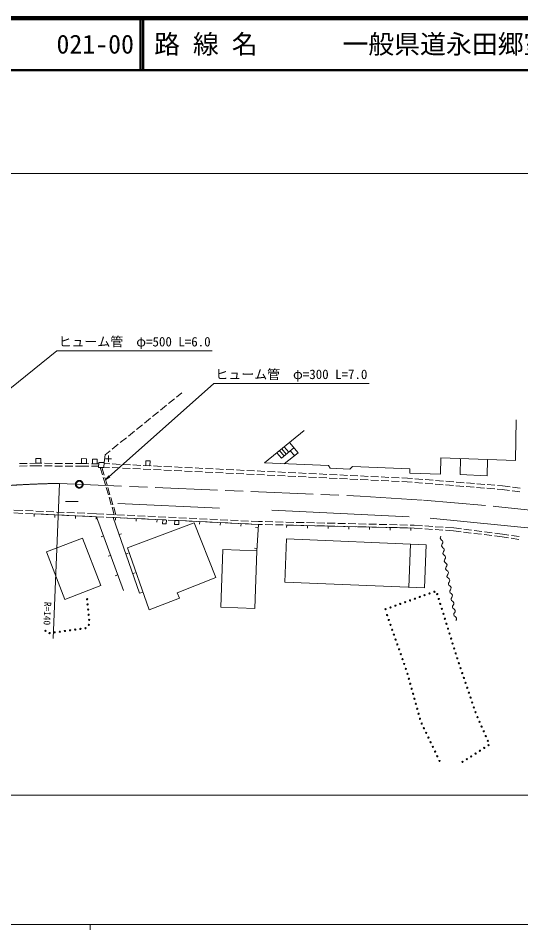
# Model space of a CAD drawing. Units: millimetres at full size, sheet at 1:1000; details may follow other scales. Extents: x 40000 to 680000, y 20000 to 380000.
# Drawn here: x 154133 to 251186, y 204000 to 380000 of the extents above; entities that cross this region are included whole.
import ezdxf
from ezdxf.enums import TextEntityAlignment as Align

# ---------------------------------------------------------------- set-up
doc = ezdxf.new("R2010")
doc.units = ezdxf.units.MM
doc.header["$LTSCALE"] = 1000
doc.linetypes.add('CHAIN', pattern=[18.5, 12, -1.5, 3.5, -1.5])
for name, color, linetype, lineweight in [('M-BGD', 7, 'Continuous', 13), ('M-BMK', 2, 'CHAIN', 13), ('M-BMK-SRVR', 3, 'Continuous', 13), ('M-STR-HTXT', 7, 'Continuous', 13), ('M-TTL', 2, 'Continuous', 140), ('M-TTL-BAND', 7, 'Continuous', 13), ('M-TTL-LINE', 7, 'Continuous', 50)]:
    doc.layers.add(name, color=color, linetype=linetype, lineweight=lineweight)
doc.layers.add('M-TTL-TXT', color=7, linetype='Continuous')
doc.styles.add('ＭＳ ゴシック', font='')
doc.styles.get('ＭＳ ゴシック').set_extended_font_data('MS Gothic')

# ---------------------------------------------------------------- blocks, each defined once
blk = doc.blocks.new('plus')
at = {"color": 0, "linetype": 'Continuous', "lineweight": -2}
for p, q in [((-1.25, 0), (1.25, 0)), ((0, -1.25), (0, 1.25))]:
    blk.add_line(p, q, dxfattribs=at)
blk = doc.blocks.new('open_arrow')
at = {"color": 0, "linetype": 'Continuous', "lineweight": -2}
blk.add_lwpolyline([(7.5, 1.25), (0, 0), (7.5, -1.25)], dxfattribs=at)

msp = doc.modelspace()

# ---------------------------------------------------------------- linework, layer by layer
at = {"layer": 'M-BGD'}
for p, q in [((183174, 305601), (184340, 306545)), ((184729, 306860), (185727, 307668)), ((181619, 304343), (182785, 305287)), ((178510, 301827), (179676, 302770)), ((180065, 303085), (181231, 304029)), ((176955, 300569), (178121, 301512)), ((175401, 299310), (176567, 300254)), ((172291, 296794), (173457, 297738)), ((173846, 298052), (175012, 298996)), ((170904, 295671), (171903, 296479)), ((204603, 296499), (205470, 295497)), ((205021, 296841), (205867, 295825)), ((205479, 297217), (206363, 296236)), ((206673, 296493), (207476, 295544)), ((154379, 294025), (155879, 294048)), ((156379, 294055), (157530, 294073)), ((157538, 294995), (157530, 294073)), ((157530, 294073), (158704, 294064)), ((157530, 294073), (158480, 294065)), ((158487, 294988), (157538, 294995)), ((158480, 294065), (158487, 294988)), ((159204, 294060), (160704, 294048)), ((161204, 294044), (162704, 294032)), ((163204, 294028), (164704, 294016)), ((165204, 294012), (166378, 294003)), ((166383, 294964), (166378, 294003)), ((166378, 294003), (167773, 293995)), ((166378, 294003), (167293, 293998)), ((167298, 294960), (166383, 294964)), ((167293, 293998), (167298, 294960)), ((168273, 293993), (169669, 293985)), ((168507, 294880), (168503, 293991)), ((168503, 293991), (169357, 293987)), ((169362, 294876), (168507, 294880)), ((169357, 293987), (169362, 294876)), ((169698, 294245), (169658, 293278)), ((170709, 294204), (169698, 294245)), ((170669, 293237), (170709, 294204)), ((170706, 294008), (171796, 293956)), ((170709, 294204), (170904, 295671)), ((172295, 293932), (173794, 293859)), ((178794, 294562), (178749, 293621)), ((179597, 294524), (178794, 294562)), ((179552, 293582), (179597, 294524)), ((154387, 293525), (155887, 293548)), ((156387, 293556), (157532, 293573)), ((157532, 293573), (158703, 293564)), ((159203, 293560), (160703, 293548)), ((161203, 293544), (162703, 293532)), ((163203, 293528), (164703, 293516)), ((165203, 293512), (166374, 293503)), ((166374, 293503), (167770, 293495)), ((168270, 293493), (169666, 293485)), ((169658, 293278), (170669, 293237)), ((169964, 293266), (170395, 291819)), ((170280, 293253), (170712, 291805)), ((170672, 293309), (171757, 293257)), ((172256, 293233), (173754, 293160)), ((174254, 293136), (175752, 293064)), ((174293, 293835), (175791, 293763)), ((176252, 293040), (177750, 292968)), ((176291, 293739), (177789, 293667)), ((178249, 292944), (179748, 292872)), ((178289, 293643), (179787, 293571)), ((178749, 293621), (179552, 293582)), ((180247, 292848), (181745, 292775)), ((180286, 293546), (181784, 293474)), ((182245, 292751), (183743, 292679)), ((182284, 293450), (183782, 293378)), ((184242, 292655), (185741, 292583)), ((184282, 293354), (185780, 293282)), ((186240, 292559), (187738, 292487)), ((186279, 293258), (187778, 293185)), ((188238, 292462), (189736, 292390)), ((188277, 293161), (189775, 293089)), ((190235, 292366), (191734, 292294)), ((190275, 293065), (191773, 292993)), ((192233, 292270), (193731, 292198)), ((192272, 292969), (193771, 292897)), ((194231, 292174), (195729, 292101)), ((194270, 292873), (195768, 292800)), ((196268, 292776), (197766, 292704)), ((198265, 292680), (199764, 292608)), ((200263, 292584), (201761, 292512)), ((202261, 292487), (203759, 292415)), ((204258, 292391), (205757, 292319)), ((206256, 292295), (207754, 292223)), ((208254, 292199), (209752, 292126)), ((170538, 291340), (170966, 289903)), ((170855, 291326), (171283, 289888)), ((196228, 292077), (197727, 292005)), ((198226, 291981), (199724, 291909)), ((200224, 291885), (201722, 291813)), ((202221, 291789), (203720, 291716)), ((204219, 291692), (205717, 291620)), ((206217, 291596), (207715, 291524)), ((208214, 291500), (209713, 291428)), ((210212, 291403), (211710, 291331)), ((210251, 292102), (211750, 292030)), ((212210, 291307), (213708, 291235)), ((212249, 292006), (213747, 291934)), ((214208, 291211), (215706, 291139)), ((214247, 291910), (215745, 291838)), ((216205, 291115), (217703, 291042)), ((216244, 291814), (217743, 291741)), ((218203, 291018), (219701, 290946)), ((218242, 291717), (219740, 291645)), ((220201, 290922), (221699, 290850)), ((220240, 291621), (221738, 291549)), ((222198, 290826), (223697, 290754)), ((222238, 291525), (223736, 291453)), ((224196, 290730), (225694, 290657)), ((224235, 291428), (225733, 291356)), ((226194, 290633), (227692, 290561)), ((226233, 291332), (227731, 291260)), ((228191, 290537), (229276, 290485)), ((228231, 291236), (229321, 291183)), ((229276, 290485), (230200, 290411)), ((229321, 291183), (230259, 291108)), ((230758, 291068), (232253, 290948)), ((232751, 290909), (234246, 290789)), ((234745, 290749), (236240, 290629)), ((236738, 290589), (238234, 290469)), ((238732, 290429), (240227, 290309)), ((171109, 289423), (171538, 287986)), ((171426, 289409), (171855, 287972)), ((230698, 290371), (232193, 290251)), ((232692, 290211), (234187, 290091)), ((234685, 290051), (236181, 289932)), ((236679, 289892), (238174, 289772)), ((238673, 289732), (240168, 289612)), ((240666, 289572), (242161, 289452)), ((240726, 290270), (242221, 290150)), ((242660, 289412), (244155, 289293)), ((242719, 290110), (244215, 289990)), ((244653, 289253), (246149, 289133)), ((244713, 289950), (246208, 289830)), ((246647, 289093), (247571, 289019)), ((246707, 289790), (247645, 289715)), ((247571, 289019), (249034, 288824)), ((247645, 289715), (249109, 289520)), ((249530, 288758), (251017, 288559)), ((249605, 289454), (251091, 289256)), ((171680, 287507), (172109, 286069)), ((171998, 287493), (172426, 286055)), ((165697, 286700), (163281, 286700)), ((172252, 285590), (172683, 284143)), ((172569, 285576), (173001, 284128)), ((192998, 285410), (173367, 286307)), ((153277, 284483), (155008, 284404)), ((153291, 285033), (155028, 284954)), ((155508, 284382), (157006, 284313)), ((155527, 284931), (157026, 284863)), ((157206, 284304), (157183, 283805)), ((157506, 284290), (159004, 284222)), ((157525, 284840), (159024, 284772)), ((159503, 284199), (161002, 284131)), ((159523, 284749), (161022, 284681)), ((161201, 284122), (161179, 283622)), ((161501, 284108), (163000, 284040)), ((161521, 284658), (163019, 284590)), ((163499, 284017), (164998, 283949)), ((163519, 284567), (165017, 284499)), ((165197, 283940), (165174, 283440)), ((165497, 283926), (166996, 283858)), ((165517, 284476), (167015, 284407)), ((167495, 283835), (169226, 283756)), ((167515, 284385), (169252, 284306)), ((169193, 283758), (169170, 283258)), ((169226, 283756), (170636, 283690)), ((169252, 284306), (170659, 284239)), ((171135, 283666), (172634, 283595)), ((171158, 284215), (172656, 284145)), ((172943, 283581), (172919, 283081)), ((173133, 283572), (174632, 283501)), ((173156, 284121), (174654, 284050)), ((175131, 283477), (176629, 283406)), ((175154, 284027), (176652, 283956)), ((176938, 283392), (176914, 282892)), ((177129, 283383), (178627, 283312)), ((177151, 283932), (178650, 283862)), ((179149, 283838), (180647, 283767)), ((181147, 283744), (182645, 283673)), ((183145, 283649), (184643, 283579)), ((185142, 283555), (186641, 283484)), ((187140, 283461), (188639, 283390)), ((189138, 283366), (190636, 283296)), ((229640, 283744), (203113, 285010)), ((256782, 281204), (233712, 283453)), ((179127, 283289), (180625, 283218)), ((180934, 283203), (180910, 282704)), ((181124, 283194), (182623, 283123)), ((182005, 282404), (182040, 283151)), ((182710, 282371), (182005, 282404)), ((182040, 283151), (182745, 283118)), ((182745, 283118), (182710, 282371)), ((183122, 283100), (184620, 283029)), ((184336, 282268), (184372, 283041)), ((185146, 282229), (184336, 282268)), ((184372, 283041), (185182, 283003)), ((185120, 283005), (186618, 282935)), ((185182, 283003), (185146, 282229)), ((185182, 283003), (185159, 282503)), ((187118, 282911), (188616, 282840)), ((189115, 282817), (190614, 282746)), ((189178, 282814), (189154, 282314)), ((191113, 282722), (192612, 282652)), ((191136, 283272), (192634, 283201)), ((193111, 282628), (194609, 282557)), ((193134, 283178), (194632, 283107)), ((193173, 282625), (193150, 282126)), ((195109, 282534), (196607, 282463)), ((195131, 283083), (196630, 283013)), ((197107, 282439), (198605, 282369)), ((197129, 282989), (198627, 282918)), ((197169, 282436), (197145, 281937)), ((199104, 282345), (200514, 282278)), ((199127, 282895), (200534, 282828)), ((200479, 281629), (199979, 281656)), ((200514, 282278), (201307, 282260)), ((200534, 282828), (201330, 282809)), ((201807, 282248), (203307, 282212)), ((201830, 282797), (203329, 282762)), ((203806, 282200), (205306, 282164)), ((203829, 282750), (205329, 282714)), ((205806, 282153), (207305, 282117)), ((205828, 282702), (207328, 282667)), ((205984, 282148), (205972, 281648)), ((205984, 282148), (230592, 281563)), ((207805, 282105), (209305, 282069)), ((207828, 282655), (209327, 282619)), ((209805, 282057), (211304, 282022)), ((209827, 282607), (211327, 282571)), ((209983, 282053), (209971, 281553)), ((211804, 282010), (213304, 281974)), ((211827, 282559), (213326, 282524)), ((213804, 281962), (215303, 281927)), ((213826, 282512), (215326, 282476)), ((213982, 281958), (213970, 281458)), ((215803, 281915), (217303, 281879)), ((215826, 282464), (217325, 282429)), ((217802, 281867), (219302, 281831)), ((217825, 282417), (219325, 282381)), ((217981, 281863), (217969, 281363)), ((219802, 281820), (221301, 281784)), ((219824, 282369), (221324, 282333)), ((221801, 281772), (223301, 281736)), ((221824, 282322), (223324, 282286)), ((221979, 281768), (221968, 281268)), ((223801, 281724), (225300, 281689)), ((223823, 282274), (225323, 282238)), ((225800, 281677), (227300, 281641)), ((225823, 282226), (227322, 282191)), ((225978, 281673), (225966, 281173)), ((227800, 281629), (229299, 281594)), ((227822, 282179), (229322, 282143)), ((229822, 282131), (230618, 282112)), ((230618, 282112), (232178, 282004)), ((232676, 281969), (234173, 281865)), ((234672, 281830), (236168, 281726)), ((236667, 281691), (238227, 281583)), ((170592, 280032), (170123, 279860)), ((173595, 280308), (174066, 280474)), ((229799, 281582), (230592, 281563)), ((229977, 281577), (229965, 281078)), ((230592, 281563), (232138, 281455)), ((232637, 281420), (234133, 281316)), ((234632, 281282), (236129, 281177)), ((236627, 281143), (238174, 281035)), ((238174, 281035), (239651, 280851)), ((238227, 281583), (239716, 281397)), ((240147, 280789), (241636, 280603)), ((240212, 281335), (241700, 281150)), ((242132, 280542), (243620, 280356)), ((242196, 281088), (243685, 280902)), ((244117, 280294), (245605, 280108)), ((244181, 280840), (245669, 280655)), ((246101, 280047), (247579, 279862)), ((246166, 280593), (247654, 280407)), ((247579, 279862), (248811, 279674)), ((247654, 280407), (248874, 280221)), ((249368, 280145), (250851, 279918)), ((159611, 276980), (166520, 279642)), ((166520, 279642), (170062, 270449)), ((205947, 279472), (205597, 271134)), ((232935, 278338), (205947, 279472)), ((229892, 278466), (229542, 270128)), ((232585, 270000), (232935, 278338)), ((249305, 279598), (250788, 279371)), ((163153, 267787), (159611, 276980)), ((174920, 276534), (175392, 276700)), ((193233, 266259), (193667, 277400)), ((193667, 277400), (200232, 277144)), ((200259, 277635), (199760, 277662)), ((200232, 277144), (199798, 266003)), ((171970, 276277), (171500, 276104)), ((176245, 272760), (176717, 272925)), ((173347, 272521), (172878, 272349)), ((205597, 271134), (232585, 270000)), ((170062, 270449), (163153, 267787)), ((177570, 268986), (178042, 269151)), ((199798, 266003), (193233, 266259))]:
    msp.add_line(p, q, dxfattribs=at)
for points in [[(209380, 300413), (201710, 294128), (214031, 293659), (214360, 293111), (218159, 292955), (218707, 293471), (229793, 292972), (229793, 292148), (235682, 291950), (235776, 295151), (250138, 294575), (250326, 302479)], [(206515, 298066), (208169, 296093), (205507, 293983)], [(204106, 296091), (204963, 295077), (207358, 297060)], [(239567, 294999), (239513, 291901), (244673, 291643), (244792, 294789)], [(157206, 284304), (169226, 283756), (174465, 269476)], [(177570, 268986), (172437, 283604), (182040, 283151)], [(185182, 283003), (200514, 282278), (200232, 277144)]]:
    msp.add_lwpolyline(points, dxfattribs=at)
msp.add_lwpolyline([(175247, 277771), (179430, 265755), (185309, 268022), (184856, 269070), (192298, 271994), (188131, 282603)], close=True, dxfattribs=at)
for centre in [(234504, 269275), (167433, 267813), (229797, 267590), (230738, 267927), (231680, 268264), (232621, 268601), (233563, 268938), (235051, 268820), (235348, 267865), (167534, 266818), (167635, 265824), (225089, 265905), (226031, 266242), (226972, 266579), (227914, 266916), (228855, 267253), (235645, 266910), (235942, 265955), (167736, 264829), (225360, 264755), (236239, 265000), (236536, 264046), (167122, 262208), (167777, 262879), (167837, 263834), (225691, 263811), (226022, 262867), (236833, 263091), (237130, 262136), (159376, 261723), (160182, 261296), (161173, 261426), (162165, 261557), (163156, 261687), (164148, 261817), (165139, 261948), (166131, 262078), (226353, 261924), (226684, 260980), (237427, 261181), (227015, 260036), (227346, 259093), (237724, 260226), (238021, 259271), (227677, 258149), (228008, 257206), (238318, 258316), (238615, 257361), (228339, 256262), (228670, 255318), (238924, 256411), (239245, 255463), (229001, 254375), (229308, 253424), (239565, 254516), (239885, 253569), (229577, 252460), (240206, 252621), (240526, 251674), (229845, 251497), (230114, 250534), (240846, 250727), (230382, 249570), (230651, 248607), (241166, 249779), (241487, 248832), (230919, 247644), (231188, 246681), (241807, 247885), (242127, 246937), (231456, 245717), (231724, 244754), (242448, 245990), (242832, 245067), (232049, 243812), (232479, 242909), (243231, 244150), (243629, 243233), (232909, 242006), (233338, 241103), (244028, 242316), (244427, 241399), (233768, 240200), (234198, 239297), (244825, 240482), (244978, 239640), (234627, 238394), (235057, 237491), (241611, 237480), (242453, 238020), (243295, 238560), (244136, 239100), (235487, 236588), (239928, 236399), (240770, 236940)]:
    msp.add_circle(centre, 125, dxfattribs=at)
for centre, start, end in [((236082, 279666), 133.83755, 246.1275), ((236342, 278189), 133.83755, 246.1275), ((235716, 278840), 313.83755, 66.1275), ((236602, 276711), 133.83755, 246.1275), ((235976, 277363), 313.83755, 66.1275), ((236862, 275234), 133.83755, 246.1275), ((236236, 275886), 313.83755, 66.1275), ((236496, 274408), 313.83755, 66.1275), ((237122, 273757), 133.83755, 246.1275), ((236756, 272931), 313.83755, 66.1275), ((237382, 272280), 133.83755, 246.1275), ((237642, 270802), 133.83755, 246.1275), ((237017, 271454), 313.83755, 66.1275), ((237902, 269325), 133.83755, 246.1275), ((237277, 269976), 313.83755, 66.1275), ((238162, 267848), 133.83755, 246.1275), ((237537, 268499), 313.83755, 66.1275), ((238422, 266370), 133.83755, 246.1275), ((237797, 267022), 313.83755, 66.1275), ((238057, 265545), 313.83755, 66.1275), ((238682, 264893), 133.83755, 246.1275), ((238317, 264067), 313.83755, 66.1275)]:
    msp.add_arc(centre, 452, start, end, dxfattribs=at)
at = {"layer": 'M-BMK'}
msp.add_line((162120, 290187), (220153, 287726), dxfattribs=at)
msp.add_lwpolyline([(220153, 287726), (232421, 286951), (246317, 285720), (254304, 284864), (263287, 283949), (265843, 283762), (271003, 283695)], dxfattribs=at)
msp.add_circle((165922, 290025), 750, dxfattribs=at)
msp.add_arc((165509, 90215), 200000, 90.97095, 104.40895, dxfattribs=at)
at = {"layer": 'M-BMK-SRVR'}
msp.add_circle((165922, 290025), 600, dxfattribs=at)
at = {"layer": 'M-STR-HTXT'}
for p, q in [((106574, 350000), (558330, 350000)), ((162120, 290187), (160850, 260228)), ((96036, 230000), (441246, 230000))]:
    msp.add_line(p, q, dxfattribs=at)
for points in [[(133256, 292957), (161607, 315798), (191607, 315798)], [(170987, 290884), (191881, 309500), (221881, 309500)]]:
    msp.add_lwpolyline(points, dxfattribs=at)
at = {"layer": 'M-TTL'}
msp.add_line((680000, 380000), (40000, 380000), dxfattribs=at)
at = {"layer": 'M-TTL-BAND'}
for p, q in [((40000, 205000), (579000, 205000)), ((168000, 205000), (168000, 204000))]:
    msp.add_line(p, q, dxfattribs=at)
at = {"layer": 'M-TTL-LINE'}
for p, q in [((177750, 380000), (177750, 370000)), ((178250, 380000), (178250, 370000)), ((40000, 370000), (680000, 370000))]:
    msp.add_line(p, q, dxfattribs=at)

# ---------------------------------------------------------------- block references
at = {"layer": 'M-BGD', "xscale": 480, "yscale": 480}
msp.add_blockref('plus', (171560, 294952), dxfattribs=at)
at = {"layer": 'M-STR-HTXT', "xscale": 133, "yscale": 133, "rotation": 41.7}
msp.add_blockref('open_arrow', (170987, 290884), dxfattribs=at)

# ---------------------------------------------------------------- texts
at = {"layer": 'M-STR-HTXT', "style": 'ＭＳ ゴシック'}
for s, p in [('ヒューム管\u3000φ=500 L=6.0', (176607, 317548)), ('ヒューム管\u3000φ=300 L=7.0', (206881, 311250))]:
    msp.add_text(s, height=1833, dxfattribs=at).set_placement(p, align=Align.MIDDLE_CENTER)
msp.add_text('R=140', height=1320, rotation=267.572, dxfattribs=at).set_placement((159772, 265061), align=Align.MIDDLE_CENTER)
at = {"layer": 'M-TTL-TXT', "style": 'ＭＳ ゴシック'}
for s, p in [('021-00', (161521, 375000)), ('路 線 名', (180380, 375000)), ('一般県道永田郷室津川棚線', (216734, 375000))]:
    msp.add_text(s, height=3666, dxfattribs=at).set_placement(p, align=Align.MIDDLE_LEFT)

doc.saveas('drawing.dxf')
